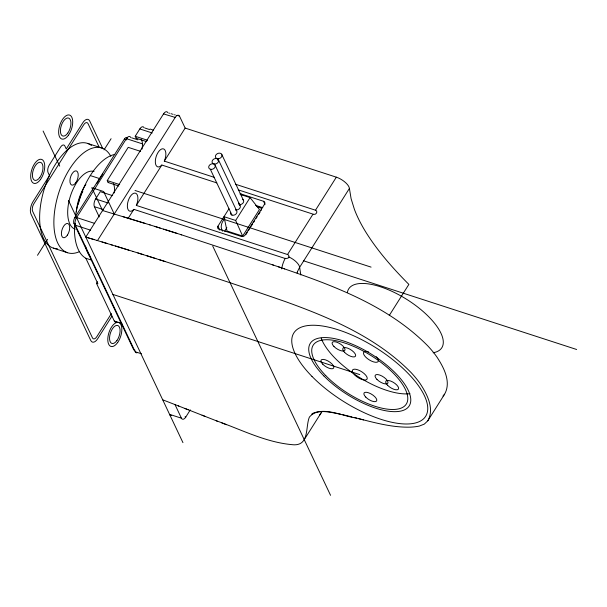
<?xml version="1.0" encoding="UTF-8"?>
<svg xmlns="http://www.w3.org/2000/svg" width="607" height="607" viewBox="0 0 607 607"><rect width="100%" height="100%" fill="white"/><g stroke="black" fill="none" stroke-linecap="round" stroke-linejoin="round"><path stroke-width="0.91" d="M216.274 420.772C241.798 429.726 266.792 442.935 294.16 444.825C309.487 445.022 305.359 426.638 309.403 417.077C319.935 404.566 342.265 416.235 355.543 417.866C373.533 422.351 391.735 427.647 410.446 427.146A116.559 46.86 32.3 0 0 419.391 426.046L424.316 424.096L427.798 420.803L444.574 394.224C451.517 382 443.793 367.455 436.903 357.007A75.754 30.456 32.3 0 0 427.859 345.967C388.943 306.459 335.603 286.436 284.197 268.772M297.339 271.845L299.638 267.3L349.412 188.436A11.442 4.598 32.3 0 0 336.339 177.176L185.15 128.077L179.566 116.263L178.853 116.043M321.756 411.895L319.586 415.196M427.798 420.803C434.741 408.579 427.009 394.042 420.12 383.594A75.754 30.456 32.3 0 0 411.076 372.554C376.742 337.545 330.504 317.81 285.085 301.497C243.248 286.936 201.183 273.036 158.981 259.576M37.497 255.297L47.581 239.325M104.032 149.883L111.089 138.707M135.08 350.209A4.295 2.102 -72 0 1 133.555 349.465L73.925 223.315A4.295 2.102 -72 0 1 74.858 217.534L124.359 139.109A4.295 2.102 -72 0 1 127.523 138.07M137.432 352.621A5.721 2.8 -72 0 1 135.171 351.734L75.382 225.25A5.721 2.8 -72 0 1 76.626 217.541L126.408 138.669A5.721 2.8 -72 0 1 130.755 137.516M99.237 216.927L94.389 206.668A5.721 2.8 -72 0 1 95.633 198.959L100.246 191.645L112.652 195.674M118.797 185.992L108.167 182.54L107.242 180.567L128.214 147.342L140.619 151.371M146.765 141.681L136.135 138.229L135.209 136.264L139.822 128.95A5.721 2.8 -72 0 1 144.162 127.796M167.782 112.599A5.729 2.8 -72 0 0 163.526 113.911L85.784 237.087L89.244 238.119M179.566 116.263A5.721 2.8 -72 0 0 175.218 117.409L97.477 240.584L86.505 237.299M127.971 218.679L133.859 209.347L285.146 258.476A38.977 30.16 -25.3 0 0 281.694 268.916M238.278 189.87L313.015 214.134L287.521 254.523L136.332 205.424L161.826 165.036L216.798 182.889M214.119 177.297L164.3 161.121L185.15 128.077M116.324 322.014A5.721 2.8 -72 0 1 114.298 321.027L96.483 283.34L97.484 281.754M111.385 313.599L96.801 336.703A5.721 2.8 -72 0 1 92.454 337.856L32.664 211.373A5.721 2.8 -72 0 1 33.916 203.671L83.69 124.799A5.721 2.8 -72 0 1 88.038 123.646L99.351 147.577M111.954 316.141L97.727 338.668A9.158 4.484 -72 0 1 90.777 340.519L30.987 214.036A9.158 4.484 -72 0 1 32.983 201.706L49.486 175.56L48.09 172.608A5.721 2.8 -72 0 1 49.334 164.907L60.525 147.182A5.721 2.8 -72 0 1 64.866 146.029L66.262 148.973L82.764 122.834A9.158 4.484 -72 0 1 89.715 120.99L102.795 148.654M240.144 193.876A2.86 2.216 -25.3 0 1 241.116 193.997L263.544 201.281A2.86 2.216 -25.3 0 1 264.515 204.271L245.114 235.008A2.86 2.216 -25.3 0 1 241.343 236.449L218.922 229.165A2.86 2.216 -25.3 0 1 217.951 226.183L228.953 208.793M224.81 218.179L222.86 221.259A5.721 2.8 -72 0 0 221.616 228.968L222.663 231.176M226.859 227.595L225.387 229.932A2.86 2.216 -25.3 0 0 225.068 231.646M250.076 197.601L259.447 209.498L242.663 236.077L235.653 220.462L250.076 197.601L240.205 194.399M245.827 234.697L247.299 232.36M248.286 230.804L249.758 228.467M250.744 226.912L252.709 223.793M253.688 222.238L254.674 220.682M256.146 218.345L257.133 216.782M258.605 214.446L260.084 212.116M235.599 184.27L315.488 210.219L336.339 177.176M171.493 415.37A5.721 2.8 -72 0 1 169.573 414.353L181.44 418.208A5.721 2.8 -72 0 0 185.788 417.055L190.31 409.877M304.98 438.474L322.089 411.356M389.262 315.473L408.868 284.402C393.025 268.453 377.971 251.503 366.006 232.405A197.321 79.327 32.3 0 1 354.427 209.415L351.096 198.671L349.412 188.436M443.011 396.022L444.574 394.224M313.402 214.241C316.255 215.455 318.326 210.811 315.488 210.219M340.679 414.224C331.961 412.646 322.575 409.907 313.865 412.881A42.581 17.117 32.3 0 0 311.725 414.141M342.887 414.725L351.961 416.948M363.525 419.915L358.904 418.731M354.268 417.54L356.582 418.132M168.799 113.039L169.52 113.251M170.954 113.684L171.667 113.896M172.388 114.108L173.109 114.321M163.526 113.911L175.226 117.417M102.56 210.5L150.111 224.947M174.543 114.753L175.256 114.966M176.698 115.398L177.411 115.618M91.3 238.733L94.047 239.56M96.809 240.387L112.287 245.069M101.961 241.935L107.128 243.498M123.206 216.699L145.619 223.558M110.899 244.644L133.335 251.533M115.383 246.01L128.843 250.145M149.777 224.84L160.157 228.073M154.61 226.343L181.66 234.863M132.994 251.427L143.373 254.659M137.835 252.929L164.884 261.45M163.617 229.158L177.145 233.429M146.833 255.744L155.855 258.582M180.969 234.643L273.529 265.153M150.005 129.041L153.328 130.118M145.05 128.085L149.481 129.526M139.822 128.95L152.22 132.979M135.209 136.264L147.607 140.293M131.651 137.812L137.926 139.845M126.408 138.669L142.637 143.942M124.359 139.109L126.734 139.876M87.461 143.373L101.703 147.994M255.6 205.363L262.778 207.693M256.624 206.448L260.092 207.571A2.86 2.216 -25.3 0 1 261.162 210.386M235.653 220.462L223.983 216.669L227.003 230.994L242.663 236.077M107.242 180.567L119.647 184.596M90.268 175.567L99.76 178.648M135.012 190.461L371.082 267.126M303.371 260.744L576.65 349.495M95.633 198.959L108.038 202.988M94.389 206.668L103.243 209.544M76.626 217.541L94.662 223.399M74.858 217.534L76.444 218.042M73.925 223.315L75.503 223.824M75.382 225.25L90.618 230.197M74.57 224.704A54.934 26.89 -72 0 0 85.83 258.248L91.004 259.925M53.34 248.104L67.574 252.732M96.483 283.34L97.909 283.803L85.83 258.248M112.887 294.425L359.769 374.602M114.298 321.027L121.855 323.478M135.171 351.734L141.446 353.767M185.044 416.812L185.788 417.055M272.619 264.842L280.882 267.641M278.385 266.792L284.584 268.901M162.706 399.816L178.837 406.083M221.858 422.95L226.441 424.725M178.299 405.871L217.329 421.182M184.953 408.481L188.322 409.801M202.048 415.196L205.553 416.569M263.544 201.281L265.031 204.43M241.116 193.997L241.859 195.575M221.654 154.208L243.339 200.082M218.292 159.527L239.977 205.401M238.392 202.381L239.09 203.853M217.025 158.602L217.822 160.301M214.939 164.846L236.624 210.72M210.31 169.239L231.995 215.113M217.951 226.183L219.81 230.114M212.723 246.04L330.557 495.32M114.579 214.681L103.638 191.531L91.771 187.677L102.712 210.826M174.998 404.588L181.44 418.208M43.105 131.029L59.706 166.151M68.454 200.424L182.95 442.647M300.799 274.948L299.638 267.3A11.442 4.598 32.3 0 0 288.909 256.966A2.807 2.398 -49.2 0 0 287.543 254.47M347.432 292.225A55.078 22.14 32.3 0 1 412.965 303.523A55.078 22.14 32.3 0 1 433.17 352.773M75.238 229.226A30.358 14.856 -72 0 1 70.526 195.72A30.358 14.856 -72 0 1 94.047 171.5M76.353 211.873A30.358 14.856 -72 0 1 85.868 184.376M57.453 248.779A55.078 26.958 -72 0 1 44.903 186.986A55.078 26.958 -72 0 1 91.452 145.475M79.251 251.73A55.078 26.958 -72 0 1 59.213 191.395A55.078 26.958 -72 0 1 110.861 156.34M75.314 217.033A54.934 26.89 -72 0 1 114.837 154.421M90.655 257.3A54.934 26.89 -72 0 1 85.488 246.047M97.037 183.268A54.934 26.89 -72 0 1 102.864 174.08M113.274 183.61A12.588 6.161 -72 0 1 114.108 192.943M108.167 182.54A12.588 6.161 -72 0 1 108.676 182.282M141.188 139.223A12.588 6.161 -72 0 1 141.962 149.185M136.135 138.229A12.588 6.161 -72 0 1 136.636 137.979M78.265 204.271A32.042 15.683 -72 0 1 82.825 191.114M242.459 199.324A3.437 2.656 -25.3 0 1 243.172 202.844A3.437 2.656 -25.3 0 1 238.923 204.536A3.437 2.656 -25.3 0 1 239.94 207.966A3.437 2.656 -25.3 0 1 235.782 209.901M235.751 209.961A3.437 2.656 -25.3 0 1 235.015 214.757A3.437 2.656 -25.3 0 1 230.372 212.845M297.035 272.998A27.945 20.274 -31 0 1 297.438 271.853M133.859 209.347A9.439 4.621 -72 0 1 127.387 205.037A9.439 4.621 -72 0 1 134.929 193.087A9.439 4.621 -72 0 1 136.332 205.424M288.856 257.497A2.724 1.738 -9.6 0 1 285.282 258.316M161.826 165.036A9.439 4.621 -72 0 1 155.354 160.726A9.439 4.621 -72 0 1 162.896 148.776A9.439 4.621 -72 0 1 164.3 161.121M288.917 256.966A2.466 2.155 -4.9 0 1 288.697 257.436M409.937 393.67A58.507 23.521 32.3 0 1 358.912 377.091A58.507 23.521 32.3 0 1 321.194 338.175M376.211 356.673A8.581 3.452 32.3 0 1 375.384 362.273A8.581 3.452 32.3 0 1 364.291 355.376A8.581 3.452 32.3 0 1 368.631 351.961M311.96 376.393A77.969 31.344 32.3 0 0 425.575 416.41A77.969 31.344 32.3 0 0 341.764 331.005A77.969 31.344 32.3 0 0 311.96 376.393M354.465 374.754A8.581 3.452 32.3 0 0 367 379.231A8.581 3.452 32.3 0 0 357.842 369.822A8.581 3.452 32.3 0 0 354.465 374.754M344.601 352.371A7.436 2.989 32.3 0 0 355.459 356.248A7.436 2.989 32.3 0 0 347.53 348.099A7.436 2.989 32.3 0 0 344.601 352.371M365.74 397.099A7.436 2.989 32.3 0 0 376.606 400.977A7.436 2.989 32.3 0 0 368.669 392.828A7.436 2.989 32.3 0 0 365.74 397.099M325.731 375.596A55.078 22.14 32.3 0 0 406.159 404.277A55.078 22.14 32.3 0 0 347.409 343.934A55.078 22.14 32.3 0 0 325.731 375.596M387.562 385.255A7.436 2.989 32.3 0 0 398.427 389.133A7.436 2.989 32.3 0 0 390.491 380.984A7.436 2.989 32.3 0 0 387.562 385.255M322.78 364.215A7.436 2.989 32.3 0 0 333.638 368.092A7.436 2.989 32.3 0 0 325.709 359.943A7.436 2.989 32.3 0 0 322.78 364.215M75.913 182.525A7.436 3.642 -72 0 0 76.376 170.924A7.436 3.642 -72 0 0 69.919 180.552A7.436 3.642 -72 0 0 75.913 182.525M67.4 235.121A7.436 3.642 -72 0 0 67.855 223.528A7.436 3.642 -72 0 0 61.406 233.156A7.436 3.642 -72 0 0 67.4 235.121M217.989 158.761A3.437 2.656 -25.3 0 0 221.851 154.58A3.437 2.656 -25.3 0 0 216.259 154.497A3.437 2.656 -25.3 0 0 217.989 158.761M214.635 164.08A3.437 2.656 -25.3 0 0 218.497 159.899A3.437 2.656 -25.3 0 0 212.905 159.816A3.437 2.656 -25.3 0 0 214.635 164.08M211.282 169.391A3.437 2.656 -25.3 0 0 215.136 165.218A3.437 2.656 -25.3 0 0 209.544 165.127A3.437 2.656 -25.3 0 0 211.282 169.391M117.697 342.462A12.588 6.161 -72 0 0 118.934 322.575A12.588 6.161 -72 0 0 107.818 338.349A12.588 6.161 -72 0 0 117.697 342.462M68.394 135.27A12.588 6.161 -72 0 0 69.934 115.216A12.588 6.161 -72 0 0 58.697 130.642A12.588 6.161 -72 0 0 68.394 135.27M40.426 179.581A12.588 6.161 -72 0 0 41.974 159.527A12.588 6.161 -72 0 0 30.737 174.945A12.588 6.161 -72 0 0 40.426 179.581M67.779 133.115A9.439 4.621 -72 0 0 68.811 118.145A9.439 4.621 -72 0 0 60.434 129.86A9.439 4.621 -72 0 0 67.779 133.115M39.819 177.426A9.439 4.621 -72 0 0 40.844 162.456A9.439 4.621 -72 0 0 32.467 174.171A9.439 4.621 -72 0 0 39.819 177.426M116.923 340.542A9.439 4.621 -72 0 0 117.948 325.564A9.439 4.621 -72 0 0 109.571 337.28A9.439 4.621 -72 0 0 116.923 340.542M323.888 375.945A58.507 23.521 32.3 0 0 409.156 405.977A58.507 23.521 32.3 0 0 346.256 341.885A58.507 23.521 32.3 0 0 323.888 375.945M333.964 346.491A7.436 2.989 32.3 0 0 344.829 350.368A7.436 2.989 32.3 0 0 336.893 342.219A7.436 2.989 32.3 0 0 333.964 346.491M376.924 379.375A7.436 2.989 32.3 0 0 387.79 383.252A7.436 2.989 32.3 0 0 379.853 375.103A7.436 2.989 32.3 0 0 376.924 379.375"/></g></svg>
